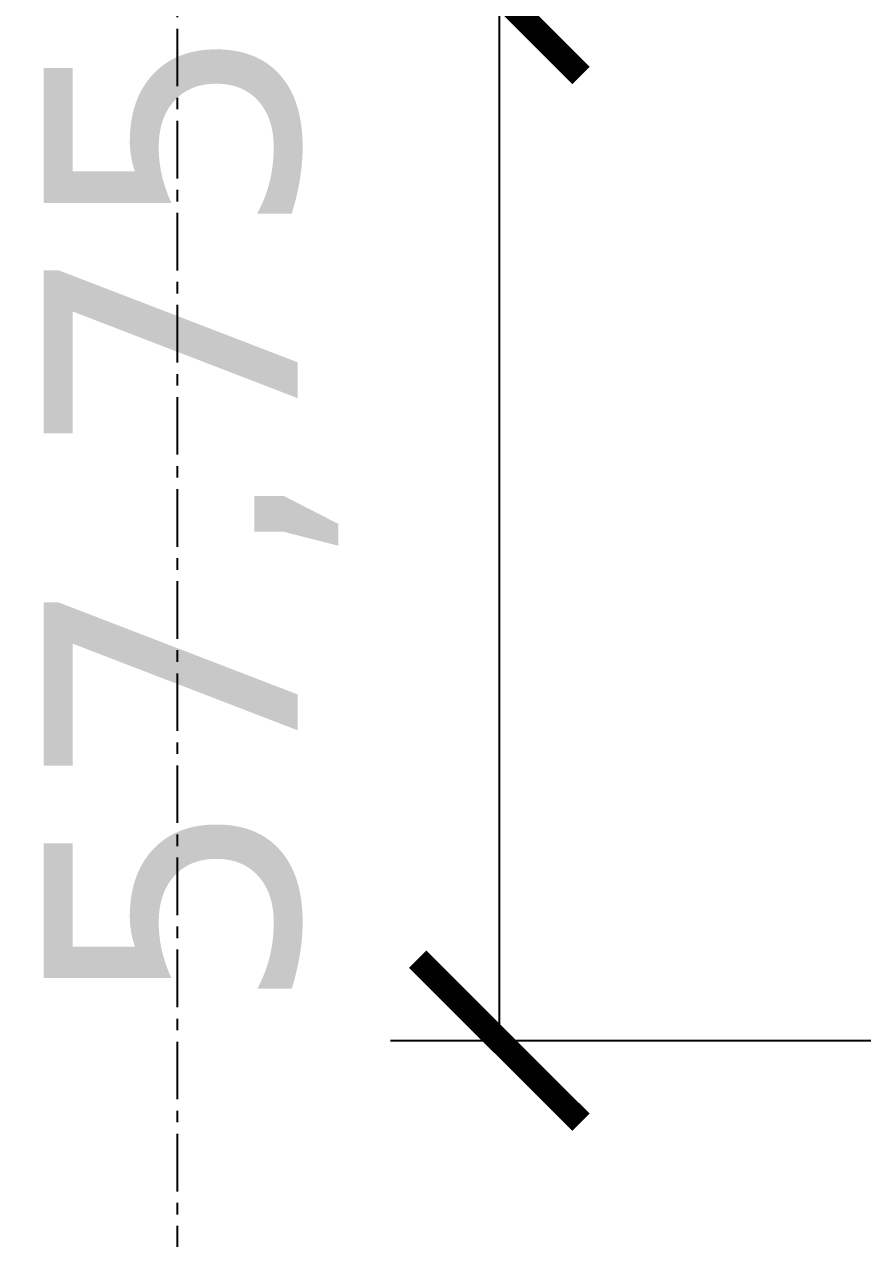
# Model space of a CAD drawing. Header units: centimetres. Extents: x -135 to 5290, y -1327 to 1388.
# Drawn here: x 886.1 to 932.3, y 561.8 to 628.8 of the extents above; entities that cross this region are included whole.
import ezdxf

# ---------------------------------------------------------------- set-up
doc = ezdxf.new("R2010")
doc.units = ezdxf.units.CM
doc.linetypes.add('CENTER', pattern=[5.08, 3.175, -0.635, 0.635, -0.635])
doc.layers.add('AKS', color=4, linetype='CENTER')
doc.layers.add('OZEL_PANEL_OLCU_CM', color=3, linetype='Continuous')
doc.styles.add('PORTMAN', font='DejaVuSans.ttf')
doc.dimstyles.new('PORTMAN', dxfattribs={"dimtxt": 14, "dimasz": 9, "dimexe": 6, "dimexo": 5, "dimgap": 4, "dimtad": 1, "dimtxsty": 'PORTMAN', "dimblk": 'ARCHTICK', "dimcen": 2.5, "dimazin": 3, "dimtfac": 0.5, "dimtmove": 2, "dimatfit": 3})

# ---------------------------------------------------------------- blocks, each defined once
blk = doc.blocks.new('_ARCHTICK')
at = {"color": 0, "linetype": 'BYBLOCK', "const_width": 0.15}
blk.add_lwpolyline([(-0.5, -0.5), (0.5, 0.5)], dxfattribs=at)

msp = doc.modelspace()

# ---------------------------------------------------------------- linework, layer by layer
at = {"layer": 'AKS'}
msp.add_line((894.5, -35), (894.5, 1091), dxfattribs=at)

# ---------------------------------------------------------------- dimensions: what is measured, and where the dimension line sits
at = {"layer": 'OZEL_PANEL_OLCU_CM'}
msp.add_linear_dim(base=(912.25, 572.75), p1=(962.25, 572.75), p2=(962.25, 630.5), angle=90, dimstyle='PORTMAN', override={"dimtxt": 14, "dimasz": 9, "dimexe": 6, "dimexo": 5, "dimdec": 2, "dimzin": 8, "dimdsep": 44}, dxfattribs=at).render()

doc.saveas('drawing.dxf')
